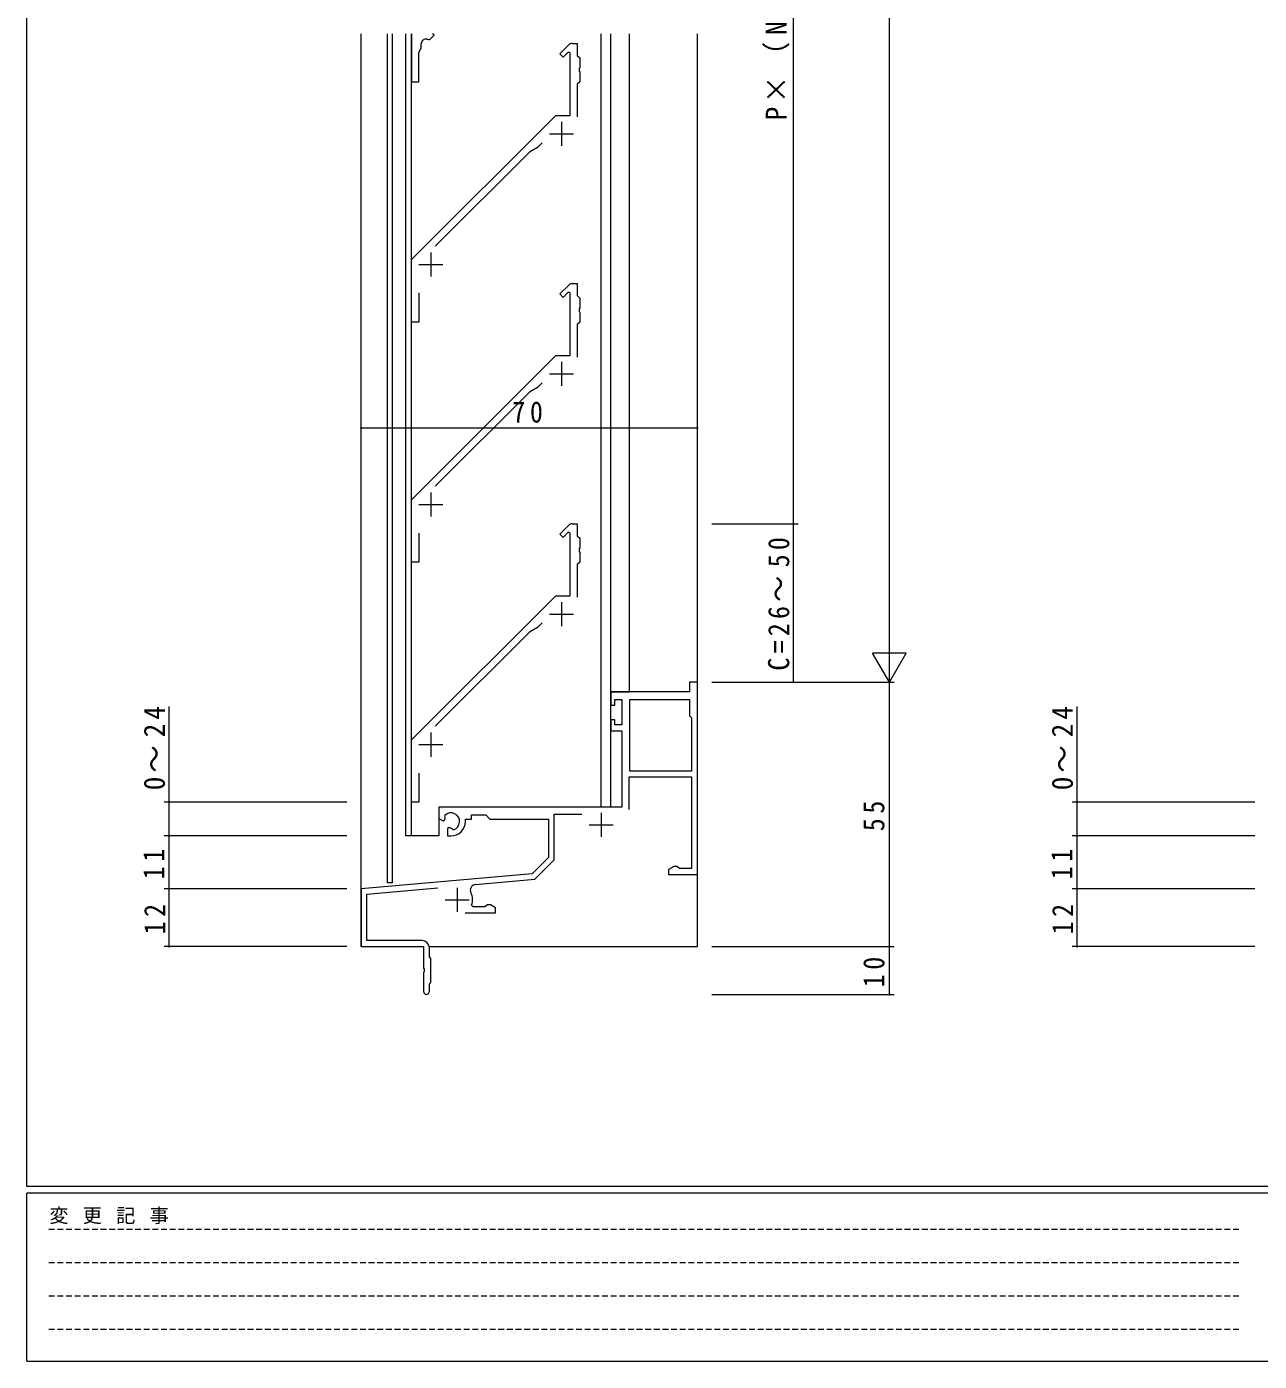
# Model space of a CAD drawing. Units: millimetres on the paper. Extents: x -420 to 373, y -297 to 267.
# Drawn here: x -417.7 to -161.1, y -297 to -19.1 of the extents above; entities that cross this region are included whole.
import ezdxf

# ---------------------------------------------------------------- set-up
doc = ezdxf.new("R2010")
doc.units = ezdxf.units.MM
doc.linetypes.add('DASHED1', pattern=[1.8, 1.2, -0.6])
for name, color, linetype, lineweight in [('0-1_YKK_ZWAK', 7, 'Continuous', 9), ('0-3_YKK_11', 7, 'Continuous', 9), ('0-4_YKK_12', 2, 'Continuous', 9), ('0-6_YKK_D', 6, 'Continuous', 9)]:
    doc.layers.add(name, color=color, linetype=linetype, lineweight=lineweight)
doc.styles.add('ＭＳ ゴシック', font='')
doc.styles.get('ＭＳ ゴシック').set_extended_font_data('MS Gothic')

msp = doc.modelspace()

# ---------------------------------------------------------------- linework, layer by layer
at = {"layer": '0-1_YKK_ZWAK'}
for p, q in [((-417.7, -260.6), (-417.7, 264.4)), ((352.3, -260.6), (-417.7, -260.6)), ((-417.7, -297), (-417.7, -262)), ((314.5, -262), (-417.7, -262)), ((-417.7, -297), (314.5, -297))]:
    msp.add_line(p, q, dxfattribs=at)
at = {"layer": '0-1_YKK_ZWAK', "linetype": 'DASHED1'}
for p, q in [((-413.101, -269.512), (-164.909, -269.512)), ((-413.101, -276.441), (-164.909, -276.441)), ((-413.101, -283.37), (-164.909, -283.37)), ((-413.101, -290.298), (-164.909, -290.298))]:
    msp.add_line(p, q, dxfattribs=at)
at = {"layer": '0-3_YKK_11'}
for p, q in [((-337.561, -20.6), (-337.561, -30.6)), ((-333.931, -21.779), (-333.684, -21.693)), ((-333.684, -21.693), (-332.889, -20.898)), ((-332.889, -20.898), (-333.188, -20.6)), ((-336.061, -24.466), (-335.561, -23.6)), ((-336.061, -30.6), (-336.061, -24.466)), ((-335.561, -23.6), (-335.561, -22.679)), ((-306.715, -24.754), (-304.854, -22.893)), ((-306.008, -25.461), (-306.715, -24.754)), ((-304.932, -24.385), (-306.008, -25.461)), ((-304.561, -24.538), (-304.932, -24.385)), ((-304.561, -37.6), (-304.561, -24.538)), ((-304.147, -22.6), (-303.061, -22.6)), ((-303.061, -22.6), (-303.061, -25.1)), ((-303.061, -25.1), (-302.561, -25.6)), ((-302.561, -27.642), (-302.681, -27.825)), ((-302.561, -25.6), (-302.561, -27.642)), ((-302.681, -27.825), (-302.681, -28.375)), ((-302.681, -28.375), (-302.561, -28.558)), ((-302.561, -28.558), (-302.561, -30.6)), ((-337.561, -30.6), (-336.061, -30.6)), ((-302.561, -30.6), (-303.061, -31.1)), ((-303.061, -31.1), (-303.061, -37.893)), ((-337.561, -67.6), (-307.561, -37.6)), ((-307.561, -37.6), (-304.561, -37.6)), ((-306.361, -38.9), (-306.361, -43.9)), ((-308.861, -41.4), (-303.861, -41.4)), ((-311.361, -44.228), (-313.034, -45.194)), ((-310.393, -43.26), (-311.361, -44.228)), ((-313.034, -45.194), (-332.62, -64.78)), ((-333.561, -66.1), (-333.561, -71.1)), ((-337.561, -80.6), (-337.561, -67.6)), ((-336.061, -68.6), (-331.061, -68.6)), ((-336.061, -74.546), (-336.061, -80.6)), ((-306.715, -74.754), (-304.854, -72.893)), ((-306.008, -75.461), (-306.715, -74.754)), ((-304.932, -74.385), (-306.008, -75.461)), ((-304.561, -74.538), (-304.932, -74.385)), ((-304.561, -87.6), (-304.561, -74.538)), ((-304.147, -72.6), (-303.061, -72.6)), ((-303.061, -72.6), (-303.061, -75.1)), ((-303.061, -75.1), (-302.561, -75.6)), ((-302.561, -77.642), (-302.681, -77.825)), ((-302.561, -75.6), (-302.561, -77.642)), ((-302.681, -77.825), (-302.681, -78.375)), ((-302.681, -78.375), (-302.561, -78.558)), ((-302.561, -78.558), (-302.561, -80.6)), ((-336.061, -80.6), (-337.561, -80.6)), ((-302.561, -80.6), (-303.061, -81.1)), ((-303.061, -81.1), (-303.061, -87.893)), ((-337.561, -117.6), (-307.561, -87.6)), ((-307.561, -87.6), (-304.561, -87.6)), ((-306.361, -88.9), (-306.361, -93.9)), ((-308.861, -91.4), (-303.861, -91.4)), ((-311.361, -94.228), (-313.034, -95.194)), ((-310.393, -93.26), (-311.361, -94.228)), ((-313.034, -95.194), (-332.62, -114.78)), ((-333.561, -116.1), (-333.561, -121.1)), ((-337.561, -130.6), (-337.561, -117.6)), ((-336.061, -118.6), (-331.061, -118.6)), ((-336.061, -124.546), (-336.061, -130.6)), ((-306.715, -124.754), (-304.854, -122.893)), ((-306.008, -125.461), (-306.715, -124.754)), ((-304.932, -124.385), (-306.008, -125.461)), ((-304.561, -124.538), (-304.932, -124.385)), ((-304.561, -137.6), (-304.561, -124.538)), ((-304.147, -122.6), (-303.061, -122.6)), ((-303.061, -122.6), (-303.061, -125.1)), ((-303.061, -125.1), (-302.561, -125.6)), ((-302.561, -127.642), (-302.681, -127.825)), ((-302.681, -127.825), (-302.681, -128.375)), ((-302.561, -125.6), (-302.561, -127.642)), ((-336.061, -130.6), (-337.561, -130.6)), ((-302.561, -130.6), (-303.061, -131.1)), ((-302.681, -128.375), (-302.561, -128.558)), ((-302.561, -128.558), (-302.561, -130.6)), ((-303.061, -131.1), (-303.061, -137.893)), ((-337.561, -167.6), (-307.561, -137.6)), ((-307.561, -137.6), (-304.561, -137.6)), ((-306.361, -138.9), (-306.361, -143.9)), ((-308.861, -141.4), (-303.861, -141.4)), ((-311.361, -144.228), (-313.034, -145.194)), ((-310.393, -143.26), (-311.361, -144.228)), ((-313.034, -145.194), (-332.62, -164.78)), ((-279.691, -155.6), (-279.691, -157.6)), ((-278.061, -155.6), (-279.691, -155.6)), ((-278.061, -195.6), (-278.061, -155.6)), ((-296.061, -157.6), (-296.061, -160.4)), ((-279.691, -157.6), (-296.061, -157.6)), ((-296.061, -160.4), (-295.261, -160.4)), ((-295.261, -159.23), (-293.761, -159.23)), ((-295.261, -160.4), (-295.261, -159.23)), ((-293.761, -159.23), (-293.761, -164.5)), ((-292.131, -174.1), (-292.131, -159.23)), ((-292.131, -159.23), (-279.691, -159.23)), ((-292.131, -174.1), (-292.131, -159.23)), ((-279.691, -159.23), (-279.691, -162.6)), ((-296.061, -163.4), (-296.061, -165.7)), ((-295.261, -163.4), (-296.061, -163.4)), ((-295.261, -164.5), (-295.261, -163.4)), ((-279.691, -162.6), (-279.261, -163.03)), ((-279.261, -163.03), (-279.261, -174.1)), ((-333.561, -166.1), (-333.561, -171.1)), ((-296.061, -165.7), (-293.761, -165.7)), ((-293.761, -164.5), (-295.261, -164.5)), ((-293.761, -165.7), (-293.761, -181.6)), ((-337.561, -180.6), (-337.561, -167.6)), ((-336.061, -168.6), (-331.061, -168.6)), ((-336.061, -174.546), (-336.061, -180.6)), ((-279.261, -174.1), (-292.131, -174.1)), ((-292.261, -175.3), (-279.261, -175.3)), ((-292.261, -182.1), (-292.261, -175.3)), ((-279.261, -175.3), (-279.261, -194.4)), ((-336.061, -180.6), (-337.561, -180.6)), ((-331.861, -181.6), (-331.861, -183.965)), ((-293.761, -181.6), (-331.861, -181.6)), ((-330.588, -183.778), (-330.626, -183.319)), ((-325.061, -183.23), (-322.131, -183.23)), ((-325.061, -184.1), (-325.061, -183.23)), ((-322.131, -183.23), (-321.261, -184.1)), ((-307.861, -183.1), (-302.086, -183.1)), ((-307.861, -192.597), (-307.861, -183.1)), ((-298.061, -182.8), (-298.061, -187.8)), ((-331.861, -183.965), (-330.961, -184.485)), ((-330.961, -184.485), (-330.611, -184.282)), ((-330.611, -184.282), (-330.588, -183.778)), ((-329.711, -185.841), (-330.061, -186.043)), ((-330.061, -186.043), (-330.061, -187.6)), ((-329.262, -186.074), (-329.711, -185.841)), ((-328.884, -186.336), (-329.262, -186.074)), ((-326.361, -184.1), (-325.061, -184.1)), ((-326.361, -184.6), (-326.361, -184.1)), ((-321.261, -184.1), (-309.061, -184.1)), ((-309.061, -184.1), (-309.061, -192.1)), ((-300.561, -185.3), (-295.561, -185.3)), ((-330.061, -187.6), (-329.361, -187.6)), ((-309.061, -192.1), (-312.445, -195.484)), ((-311.906, -196.641), (-307.861, -192.597)), ((-282.97, -193.97), (-284.061, -194.6)), ((-282.361, -193.97), (-282.97, -193.97)), ((-282.074, -194.185), (-282.361, -193.97)), ((-281.786, -194.4), (-282.074, -194.185)), ((-279.261, -194.4), (-281.786, -194.4)), ((-312.445, -195.484), (-348.061, -198.6)), ((-324.239, -197.72), (-311.906, -196.641)), ((-284.061, -194.6), (-284.061, -195.6)), ((-284.061, -195.6), (-278.061, -195.6)), ((-348.061, -198.6), (-348.061, -210.6)), ((-346.861, -199.7), (-332.072, -198.406)), ((-346.861, -209.4), (-346.861, -199.7)), ((-328.061, -198.4), (-328.061, -203.4)), ((-330.561, -200.9), (-325.561, -200.9)), ((-324.773, -202.4), (-325.055, -201.997)), ((-322.337, -202.4), (-324.773, -202.4)), ((-322.049, -202.185), (-322.337, -202.4)), ((-321.761, -201.97), (-322.049, -202.185)), ((-321.152, -201.97), (-321.761, -201.97)), ((-320.061, -202.6), (-321.152, -201.97)), ((-320.061, -203.6), (-320.061, -202.6)), ((-326.411, -203.6), (-320.061, -203.6)), ((-348.061, -210.6), (-335.061, -210.6)), ((-335.361, -209.4), (-346.861, -209.4)), ((-335.061, -210.6), (-335.061, -215.142)), ((-333.861, -212.8), (-333.861, -210.9)), ((-333.561, -213.1), (-333.861, -212.8)), ((-333.561, -218.1), (-333.561, -213.1)), ((-335.061, -215.142), (-334.941, -215.325)), ((-334.941, -215.875), (-335.061, -216.058)), ((-335.061, -216.058), (-335.061, -220)), ((-334.941, -215.325), (-334.941, -215.875)), ((-333.861, -218.4), (-333.561, -218.1)), ((-333.861, -220), (-333.861, -218.4))]:
    msp.add_line(p, q, dxfattribs=at)
for centre, radius, start, end in [((-334.561, -22.679), 1, 76.22585, 180), ((-333.561, -18.6), 3.2, 256.22585, 263.3665), ((-304.147, -23.6), 1, 89.99997, 134.99997), ((-304.147, -73.6), 1, 89.99997, 134.99997), ((-304.147, -123.6), 1, 89.99997, 134.99997), ((-329.361, -184.6), 1.8, 285.36687, 134.63312), ((-329.361, -184.6), 3, 270, 359.99998), ((-324.134, -198.916), 1.2, 94.99998, 206.80479), ((-328.061, -200.9), 3.2, 339.94896, 26.80481), ((-335.361, -210.9), 1.5, 0, 89.99998), ((-334.461, -220), 0.6, 179.99998, 0)]:
    msp.add_arc(centre, radius, start, end, dxfattribs=at)
at = {"layer": '0-4_YKK_12'}
for p, q in [((-348.061, -210.6), (-348.061, -20.6)), ((-342.561, -197.4), (-342.561, -20.6)), ((-341.561, -197.4), (-341.561, -20.6)), ((-338.761, -187.6), (-338.761, -20.6)), ((-337.561, -187.599), (-337.561, -20.6)), ((-298.061, -181.6), (-298.061, -20.6)), ((-296.061, -157.6), (-296.061, -20.6)), ((-296.061, -181.6), (-296.061, -20.6)), ((-292.161, -157.6), (-292.161, -20.6)), ((-278.061, -210.6), (-278.061, -20.6)), ((-296.061, -157.6), (-292.161, -157.6)), ((-296.061, -181.6), (-331.861, -181.6)), ((-331.861, -181.6), (-331.861, -187.6)), ((-331.861, -187.6), (-338.761, -187.6)), ((-341.561, -197.4), (-342.561, -197.4)), ((-348.061, -210.6), (-347.761, -210.6)), ((-333.892, -210.6), (-278.061, -210.6))]:
    msp.add_line(p, q, dxfattribs=at)
at = {"layer": '0-6_YKK_D'}
for p, q in [((-238.061, -148.6), (-238.061, 137.4)), ((-258.061, -122.6), (-258.061, 77.4)), ((-348.061, -102.6), (-278.061, -102.6)), ((-275.061, -122.6), (-257.061, -122.6)), ((-275.061, -122.6), (-257.061, -122.6)), ((-258.061, -155.6), (-258.061, -122.6)), ((-238.061, -155.6), (-238.061, -143.476)), ((-234.561, -149.538), (-241.561, -149.538)), ((-238.061, -155.6), (-241.561, -149.538)), ((-238.061, -155.6), (-234.561, -149.538)), ((-275.061, -155.6), (-257.061, -155.6)), ((-275.061, -155.6), (-237.061, -155.6)), ((-275.061, -155.6), (-237.061, -155.6)), ((-238.061, -210.6), (-238.061, -155.6)), ((-388.061, -180.6), (-388.061, -160.66)), ((-199.015, -180.6), (-199.015, -160.66)), ((-351.061, -180.6), (-389.061, -180.6)), ((-388.061, -187.6), (-388.061, -180.6)), ((-162.015, -180.6), (-200.015, -180.6)), ((-199.015, -187.6), (-199.015, -180.6)), ((-351.061, -187.6), (-389.061, -187.6)), ((-351.061, -187.6), (-389.061, -187.6)), ((-388.061, -198.6), (-388.061, -187.6)), ((-162.015, -187.6), (-200.015, -187.6)), ((-162.015, -187.6), (-200.015, -187.6)), ((-199.015, -198.6), (-199.015, -187.6)), ((-351.061, -198.6), (-389.061, -198.6)), ((-351.061, -198.6), (-389.061, -198.6)), ((-388.061, -210.6), (-388.061, -198.6)), ((-162.015, -198.6), (-200.015, -198.6)), ((-162.015, -198.6), (-200.015, -198.6)), ((-199.015, -210.6), (-199.015, -198.6)), ((-351.061, -210.6), (-389.061, -210.6)), ((-275.061, -210.6), (-237.061, -210.6)), ((-275.061, -210.6), (-237.061, -210.6)), ((-238.061, -220.6), (-238.061, -210.6)), ((-162.015, -210.6), (-200.015, -210.6)), ((-275.061, -220.6), (-237.061, -220.6))]:
    msp.add_line(p, q, dxfattribs=at)
for centre, start, end in [((-348.061, -102.6), 0, 180), ((-348.061, -102.6), 180, 0), ((-278.061, -102.6), 0, 180), ((-278.061, -102.6), 180, 0), ((-258.061, -122.6), 90, 270), ((-258.061, -122.6), 90, 270), ((-258.061, -122.6), 270, 90), ((-258.061, -122.6), 270, 90), ((-258.061, -155.6), 90, 270), ((-258.061, -155.6), 270, 90), ((-388.061, -180.6), 90, 270), ((-388.061, -180.6), 270, 90), ((-199.015, -180.6), 90, 270), ((-199.015, -180.6), 270, 90), ((-388.061, -187.6), 90, 270), ((-388.061, -187.6), 90, 270), ((-388.061, -187.6), 270, 90), ((-388.061, -187.6), 270, 90), ((-199.015, -187.6), 90, 270), ((-199.015, -187.6), 90, 270), ((-199.015, -187.6), 270, 90), ((-199.015, -187.6), 270, 90), ((-388.061, -198.6), 90, 270), ((-388.061, -198.6), 90, 270), ((-388.061, -198.6), 270, 90), ((-388.061, -198.6), 270, 90), ((-199.015, -198.6), 90, 270), ((-199.015, -198.6), 90, 270), ((-199.015, -198.6), 270, 90), ((-199.015, -198.6), 270, 90), ((-388.061, -210.6), 90, 270), ((-388.061, -210.6), 270, 90), ((-238.061, -210.6), 90, 270), ((-238.061, -210.6), 90, 270), ((-238.061, -210.6), 270, 90), ((-238.061, -210.6), 270, 90), ((-199.015, -210.6), 90, 270), ((-199.015, -210.6), 270, 90), ((-238.061, -220.6), 90, 270), ((-238.061, -220.6), 270, 90)]:
    msp.add_arc(centre, 0.106, start, end, dxfattribs=at)

# ---------------------------------------------------------------- texts
at = {"layer": '0-1_YKK_ZWAK', "insert": (-412.986, -268.447), "char_height": 2.933, "attachment_point": 7, "style": 'ＭＳ ゴシック'}
msp.add_mtext('\\T1.16;変\\~更\\~記\\~事', dxfattribs=at)
at = {"layer": '0-6_YKK_D', "color": 3, "char_height": 4.399, "attachment_point": 7, "rotation": 90, "style": 'ＭＳ ゴシック'}
for s, insert in [('\\T1.25;\\W0.95;P×（N-1）', (-258.861, -38.6)), ('\\T1.33;\\W0.9;C=26～50', (-258.861, -153.18)), ('\\T1.29;\\W0.95;0～24', (-388.861, -178.1)), ('\\T1.29;\\W0.95;0～24', (-199.815, -178.1)), ('\\T1.36;\\W0.9;55', (-239.061, -186.62)), ('\\T1.36;\\W0.9;11', (-389.061, -196.62)), ('\\T1.36;\\W0.9;11', (-200.015, -196.62)), ('\\T1.36;\\W0.9;12', (-388.861, -208.12)), ('\\T1.36;\\W0.9;12', (-199.815, -208.12)), ('\\T1.36;\\W0.9;10', (-239.061, -219.12))]:
    msp.add_mtext(s, dxfattribs=dict(at, insert=insert))
at = {"layer": '0-6_YKK_D', "color": 3, "insert": (-316.581, -101.6), "char_height": 4.399, "attachment_point": 7, "style": 'ＭＳ ゴシック'}
msp.add_mtext('\\T1.36;\\W0.9;70', dxfattribs=at)

doc.saveas('drawing.dxf')
